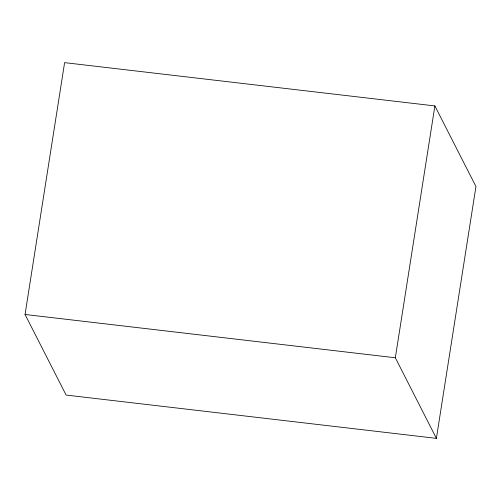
<?xml version="1.0" encoding="UTF-8"?>
<svg xmlns="http://www.w3.org/2000/svg" width="501" height="501" viewBox="0 0 501 501"><rect width="100%" height="100%" fill="white"/><g stroke="black" fill="none" stroke-linecap="round" stroke-linejoin="round"><path stroke-width="0.75" d="M25.05 314.478L64.604 62.638L434.887 105.93L475.95 186.516L436.396 438.362L66.113 395.07L25.05 314.478L395.333 357.77L436.396 438.362M395.333 357.77L434.887 105.93"/></g></svg>
